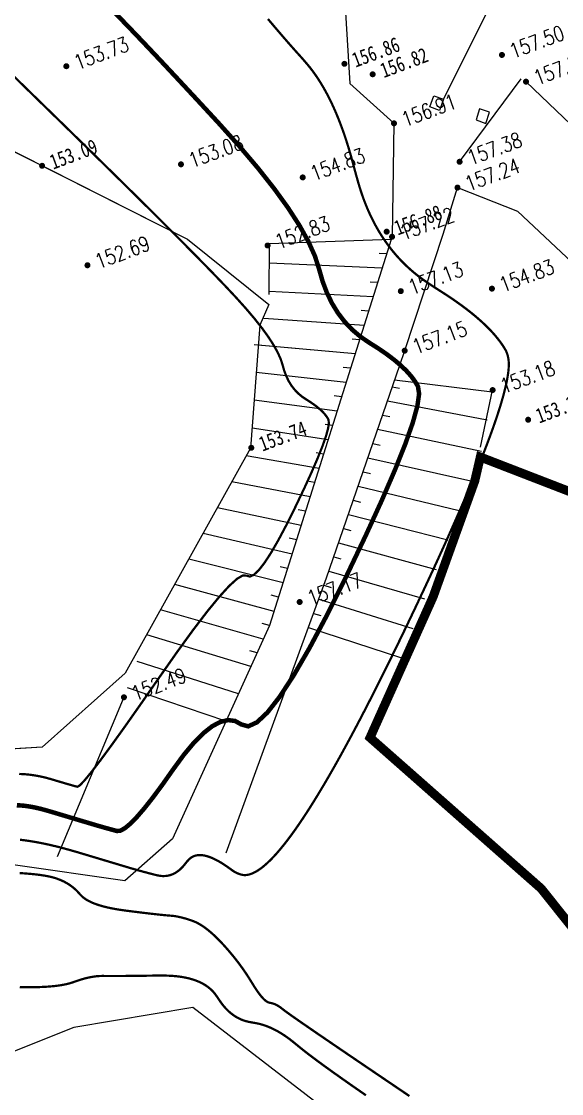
# Model space of a CAD drawing. Header units: millimetres. Extents: x -1471591 to 944464, y -468930 to 547002.
# Drawn here: x 516342 to 552364, y -203625 to -132109 of the extents above; entities that cross this region are included whole.
import ezdxf
from ezdxf.enums import TextEntityAlignment as Align

# ---------------------------------------------------------------- set-up
doc = ezdxf.new("R2010")
doc.units = ezdxf.units.MM
doc.header["$LTSCALE"] = 10
for name, color, linetype in [('00-wcf水库清淤线', 5, 'Continuous'), ('DGX', 252, 'Continuous'), ('DMTZ', 252, 'Continuous'), ('GCD', 252, 'Continuous'), ('JMD', 252, 'Continuous'), ('SXSS', 8, 'Continuous')]:
    doc.layers.add(name, color=color, linetype=linetype)
doc.styles.get("Standard").update_dxf_attribs({"font": 'simplex.shx', "width": 0.8, "bigfont": 'hztxt.shx'})
doc.styles.add('宋体', font='', dxfattribs={"height": 1.25, "bigfont": 'hztxt.shx'})
doc.styles.get('宋体').set_extended_font_data('SimSun')
doc.linetypes.add('1161', pattern='A,0,[149,AAA.SHX,S=0.15,R=0,X=0,Y=0],-1.6', length=1.6)
doc.linetypes.add('X34', pattern='A,2,[150,symbolx.shx,S=1,R=0,X=0,Y=0],1e-11', length=2)

# ---------------------------------------------------------------- blocks, each defined once
blk = doc.blocks.new('GC200')
at = {"layer": 'GCD', "const_width": 0.2, "flags": 128}
blk.add_lwpolyline([(-0.1, 0, 1), (0.1, 0, 1)], format="xyb", close=True, dxfattribs=at)
blk = doc.blocks.new('地形')
at = {"color": 0}
for p, q in [((0.189, -178.385, 152.25), (19.989, -199.882, 152.25)), ((19.989, -199.882, 152.25), (23.564, -205.859, 152.25)), ((23.564, -205.859, 152.25), (22.496, -206.944, 152.25)), ((22.496, -206.944, 152.25), (19.06, -214.404, 152.25)), ((19.06, -214.404, 152.25), (5.968, -225.539, 152.25)), ((-0.951, -228.22, 152.25), (-17.027, -223.309, 152.25)), ((5.968, -225.539, 152.25), (-0.951, -228.22, 152.25))]:
    blk.add_line(p, q, dxfattribs=at)
at = {"color": 0, "linetype": 'Continuous', "elevation": 304.72, "flags": 128}
blk.add_lwpolyline([(-36.083, -73.12), (-26.883, -76.328), (-18.439, -79.183), (-4.331, -83.317), (4.494, -86.109), (14.572, -92.424), (19.54, -101.335), (14.17, -110.926), (6.597, -119.654), (4.518, -131.736), (0.919, -143.381), (0.558, -149.323), (0.189, -178.385), (19.989, -199.882), (23.564, -205.859), (23.564, -205.859)], dxfattribs=at)
at = {"color": 0, "linetype": 'Continuous'}
for points, const_width in [([(-4.499, -233.485), (-4.437, -233.517), (-4.374, -233.549), (-4.311, -233.582), (-4.248, -233.615), (-4.185, -233.649), (-4.121, -233.683), (-4.057, -233.718), (-3.992, -233.754), (-3.927, -233.79), (-3.862, -233.826), (-3.797, -233.863), (-3.732, -233.901), (-3.666, -233.939), (-3.6, -233.978), (-3.533, -234.018), (-3.466, -234.058), (-3.399, -234.098), (-3.332, -234.139), (-3.264, -234.181), (-3.196, -234.223), (-3.128, -234.266), (-3.06, -234.309), (-2.991, -234.353), (-2.922, -234.397), (-2.853, -234.442), (-2.783, -234.487), (-2.713, -234.533), (-2.643, -234.58), (-2.572, -234.627), (-2.501, -234.675), (-2.43, -234.723), (-2.359, -234.772), (-2.287, -234.821), (-2.215, -234.871), (-2.143, -234.921), (-2.07, -234.972), (-1.998, -235.024), (-1.924, -235.076), (-1.851, -235.129), (-1.777, -235.182), (-1.703, -235.236), (-1.629, -235.29), (-1.554, -235.345), (-1.479, -235.4), (-1.405, -235.456), (-1.33, -235.511), (-1.256, -235.567), (-1.182, -235.622), (-1.108, -235.678), (-1.035, -235.733), (-0.962, -235.788), (-0.89, -235.843), (-0.818, -235.898), (-0.747, -235.951), (-0.677, -236.005), (-0.608, -236.057), (-0.54, -236.109), (-0.473, -236.16), (-0.407, -236.21), (-0.342, -236.259), (-0.278, -236.308), (-0.215, -236.356), (-0.152, -236.403), (-0.091, -236.45), (-0.031, -236.496), (0.029, -236.541), (0.087, -236.585), (0.145, -236.629), (0.201, -236.672), (0.257, -236.714), (0.311, -236.756), (0.365, -236.796), (0.417, -236.836), (0.469, -236.876), (0.52, -236.914), (0.569, -236.952), (0.618, -236.989), (0.666, -237.025), (0.713, -237.061), (0.759, -237.096), (0.804, -237.13), (0.848, -237.163), (0.891, -237.196), (0.933, -237.228), (0.974, -237.259), (1.014, -237.29), (1.053, -237.319), (1.091, -237.348), (1.129, -237.377), (1.165, -237.404), (1.2, -237.431), (1.235, -237.457), (1.268, -237.482), (1.301, -237.507), (1.332, -237.531), (1.363, -237.554), (1.392, -237.577), (1.421, -237.598), (1.448, -237.619), (1.475, -237.64), (1.501, -237.659), (1.526, -237.678), (1.549, -237.696), (1.572, -237.713), (1.594, -237.73), (1.615, -237.746), (1.635, -237.761), (1.654, -237.775), (1.672, -237.789), (1.69, -237.803), (1.708, -237.816), (1.725, -237.829), (1.742, -237.842), (1.759, -237.854), (1.775, -237.867), (1.791, -237.879), (1.807, -237.89), (1.823, -237.902), (1.839, -237.915), (1.856, -237.927), (1.872, -237.94), (1.89, -237.952), (1.907, -237.965), (1.925, -237.978), (1.942, -237.992), (1.961, -238.005), (1.979, -238.018), (1.998, -238.032), (2.017, -238.046), (2.036, -238.06), (2.055, -238.074), (2.075, -238.089), (2.095, -238.103), (2.115, -238.118), (2.136, -238.133), (2.157, -238.148), (2.178, -238.164), (2.199, -238.179), (2.221, -238.195), (2.242, -238.21), (2.264, -238.226), (2.287, -238.242), (2.309, -238.259), (2.332, -238.275), (2.355, -238.292), (2.379, -238.309), (2.402, -238.326), (2.426, -238.343), (2.45, -238.36), (2.475, -238.378), (2.499, -238.395), (2.524, -238.413), (2.549, -238.431), (2.575, -238.449), (2.601, -238.468), (2.627, -238.486), (2.653, -238.505), (2.679, -238.524), (2.706, -238.543), (2.733, -238.562), (2.76, -238.581), (2.788, -238.601), (2.816, -238.62), (2.844, -238.64), (2.872, -238.66), (2.901, -238.68), (2.929, -238.701), (2.959, -238.721), (2.988, -238.742), (3.017, -238.763), (3.047, -238.784), (3.077, -238.805), (3.108, -238.826), (3.138, -238.847), (3.169, -238.868), (3.2, -238.888), (3.231, -238.908), (3.262, -238.928), (3.294, -238.947), (3.325, -238.966), (3.357, -238.985), (3.389, -239.003), (3.421, -239.02), (3.453, -239.036), (3.485, -239.052), (3.517, -239.067), (3.549, -239.081), (3.582, -239.094), (3.614, -239.107), (3.647, -239.118), (3.68, -239.129), (3.713, -239.14), (3.745, -239.149), (3.778, -239.158), (3.812, -239.166), (3.845, -239.174), (3.878, -239.18), (3.911, -239.186), (3.945, -239.191), (3.979, -239.195), (4.012, -239.199), (4.046, -239.202), (4.08, -239.204), (4.114, -239.205), (4.148, -239.206), (4.182, -239.205), (4.216, -239.204), (4.251, -239.203), (4.285, -239.2), (4.32, -239.197), (4.354, -239.193), (4.389, -239.188), (4.424, -239.183), (4.459, -239.177), (4.494, -239.17), (4.529, -239.162), (4.565, -239.154), (4.6, -239.144), (4.635, -239.134), (4.671, -239.124), (4.707, -239.112), (4.742, -239.1), (4.778, -239.087), (4.814, -239.073), (4.85, -239.059), (4.886, -239.043), (4.922, -239.027), (4.959, -239.011), (4.995, -238.993), (5.032, -238.975), (5.068, -238.956), (5.105, -238.936), (5.142, -238.916), (5.179, -238.894), (5.216, -238.872), (5.253, -238.85), (5.29, -238.827), (5.328, -238.804), (5.365, -238.782), (5.403, -238.761), (5.441, -238.74), (5.479, -238.72), (5.517, -238.7), (5.555, -238.68), (5.593, -238.662), (5.632, -238.645), (5.671, -238.63), (5.71, -238.617), (5.749, -238.606), (5.789, -238.596), (5.828, -238.588), (5.868, -238.582), (5.908, -238.577), (5.948, -238.574), (5.989, -238.573), (6.029, -238.574), (6.07, -238.576), (6.111, -238.58), (6.152, -238.586), (6.194, -238.594), (6.235, -238.603), (6.277, -238.614), (6.319, -238.627), (6.361, -238.641), (6.404, -238.657), (6.446, -238.675), (6.489, -238.695), (6.532, -238.716), (6.576, -238.739), (6.619, -238.764), (6.663, -238.791), (6.706, -238.819), (6.75, -238.849), (6.795, -238.881), (6.839, -238.914), (6.884, -238.95), (6.928, -238.987), (6.973, -239.025), (7.019, -239.066), (7.064, -239.108), (7.11, -239.152), (7.155, -239.197), (7.201, -239.245), (7.248, -239.294), (7.294, -239.344), (7.34, -239.397), (7.387, -239.451), (7.434, -239.507), (7.481, -239.565), (7.529, -239.624), (7.576, -239.685), (7.624, -239.748), (7.672, -239.813), (7.72, -239.879), (7.769, -239.947), (7.817, -240.017), (7.866, -240.088), (7.915, -240.162), (7.964, -240.236), (8.014, -240.313), (8.065, -240.389), (8.119, -240.462), (8.176, -240.532), (8.236, -240.599), (8.3, -240.663), (8.366, -240.724), (8.436, -240.782), (8.508, -240.837), (8.586, -240.886), (8.669, -240.928), (8.758, -240.962), (8.853, -240.988), (8.954, -241.006), (9.062, -241.016), (9.175, -241.019), (9.294, -241.014), (9.419, -241.001), (9.55, -240.98), (9.687, -240.952), (9.83, -240.916), (9.98, -240.872), (10.135, -240.82), (10.296, -240.76), (10.463, -240.693), (10.636, -240.618), (10.815, -240.535), (11, -240.444), (11.191, -240.346), (11.388, -240.239), (11.591, -240.125), (11.8, -240.003), (12.015, -239.874), (12.236, -239.736), (12.463, -239.591), (12.696, -239.438), (12.935, -239.277), (13.18, -239.108), (13.431, -238.932), (13.688, -238.748), (13.951, -238.556), (14.22, -238.356), (14.495, -238.148), (14.776, -237.933), (15.063, -237.71), (15.356, -237.479), (15.655, -237.24), (15.96, -236.994), (16.271, -236.74), (16.587, -236.477), (16.91, -236.208), (17.239, -235.93), (17.574, -235.645), (17.915, -235.351), (18.262, -235.05), (18.614, -234.742), (18.973, -234.425), (19.338, -234.101), (19.709, -233.768), (20.086, -233.428), (20.468, -233.081), (20.857, -232.725), (21.252, -232.362), (21.653, -231.991), (22.06, -231.612), (22.469, -231.229), (22.878, -230.844), (23.287, -230.458), (23.695, -230.071), (24.103, -229.683), (24.51, -229.293), (24.917, -228.902), (25.323, -228.51), (25.726, -228.121), (26.121, -227.736), (26.51, -227.357), (26.892, -226.983), (27.267, -226.614), (27.635, -226.251), (27.997, -225.893), (28.351, -225.54), (28.698, -225.193), (29.039, -224.851), (29.372, -224.514), (29.699, -224.183), (30.019, -223.857), (30.332, -223.536), (30.638, -223.221), (30.937, -222.911), (31.229, -222.606), (31.515, -222.307), (31.793, -222.013), (32.065, -221.724), (32.329, -221.44), (32.587, -221.162), (32.838, -220.89), (33.082, -220.622), (33.319, -220.36), (33.549, -220.103), (33.772, -219.852), (33.988, -219.606), (34.198, -219.365), (34.4, -219.13), (34.596, -218.9), (34.785, -218.675), (34.966, -218.455), (35.141, -218.241), (35.309, -218.032), (35.47, -217.829), (35.625, -217.631), (35.772, -217.438), (35.912, -217.25), (36.046, -217.068), (36.172, -216.891), (36.292, -216.72), (36.405, -216.554), (36.511, -216.393), (36.61, -216.237), (36.702, -216.087), (36.787, -215.942), (36.865, -215.803), (36.937, -215.669), (37.001, -215.54), (37.059, -215.416), (37.11, -215.298), (37.153, -215.185), (37.19, -215.077), (37.22, -214.975), (37.243, -214.878), (37.261, -214.785), (37.274, -214.694), (37.284, -214.606), (37.289, -214.52), (37.29, -214.436), (37.288, -214.355), (37.281, -214.276), (37.27, -214.2), (37.256, -214.124), (37.241, -214.048), (37.225, -213.971), (37.208, -213.893), (37.189, -213.815), (37.169, -213.736), (37.148, -213.657), (37.125, -213.577), (37.102, -213.496), (37.077, -213.415), (37.051, -213.333), (37.023, -213.251), (36.995, -213.167), (36.965, -213.084), (36.933, -213), (36.901, -212.915), (36.867, -212.829), (36.832, -212.743), (36.796, -212.656), (36.758, -212.569), (36.72, -212.481), (36.68, -212.392), (36.638, -212.303), (36.596, -212.213), (36.552, -212.123), (36.507, -212.032), (36.461, -211.94), (36.413, -211.848), (36.364, -211.755), (36.314, -211.662), (36.263, -211.567), (36.211, -211.473), (36.157, -211.377), (36.102, -211.281), (36.045, -211.185), (35.988, -211.088), (35.929, -210.99), (35.869, -210.891), (35.807, -210.792), (35.745, -210.693), (35.681, -210.593), (35.616, -210.492), (35.549, -210.39), (35.482, -210.288), (35.413, -210.186), (35.343, -210.082), (35.271, -209.978), (35.199, -209.874), (35.125, -209.769), (35.05, -209.663), (34.973, -209.557), (34.895, -209.45), (34.816, -209.342), (34.736, -209.234), (34.655, -209.125), (34.572, -209.015), (34.489, -208.905), (34.406, -208.795), (34.323, -208.683), (34.241, -208.571), (34.158, -208.458), (34.076, -208.344), (33.994, -208.23), (33.912, -208.114), (33.832, -207.999), (33.753, -207.882), (33.675, -207.764), (33.599, -207.646), (33.525, -207.527), (33.453, -207.406), (33.382, -207.286), (33.313, -207.164), (33.246, -207.041), (33.181, -206.918), (33.117, -206.794), (33.055, -206.669), (32.994, -206.543), (32.935, -206.416), (32.878, -206.288), (32.823, -206.16), (32.769, -206.031), (32.717, -205.901), (32.666, -205.77), (32.618, -205.638), (32.571, -205.506), (32.525, -205.372), (32.482, -205.238), (32.44, -205.103), (32.4, -204.967), (32.361, -204.831), (32.324, -204.693), (32.289, -204.555), (32.256, -204.416), (32.224, -204.276), (32.194, -204.135), (32.165, -203.993), (32.138, -203.851), (32.113, -203.708), (32.09, -203.564), (32.068, -203.419), (32.048, -203.273), (32.03, -203.126), (32.013, -202.979), (31.999, -202.831), (31.985, -202.681), (31.974, -202.532), (31.964, -202.381), (31.956, -202.229), (31.949, -202.077), (31.944, -201.923), (31.941, -201.769), (31.94, -201.615), (31.94, -201.459), (31.942, -201.302), (31.946, -201.145), (31.951, -200.987), (31.958, -200.828), (31.967, -200.668), (31.977, -200.507), (31.989, -200.345), (32.002, -200.184), (32.016, -200.022), (32.03, -199.86), (32.044, -199.699), (32.059, -199.537), (32.074, -199.376), (32.089, -199.215), (32.105, -199.054), (32.121, -198.894), (32.136, -198.735), (32.149, -198.577), (32.162, -198.42), (32.174, -198.264), (32.185, -198.11), (32.196, -197.956), (32.205, -197.804), (32.213, -197.653), (32.221, -197.502), (32.227, -197.353), (32.233, -197.205), (32.238, -197.058), (32.242, -196.913), (32.245, -196.768), (32.247, -196.625), (32.248, -196.482), (32.248, -196.341), (32.248, -196.201), (32.246, -196.062), (32.244, -195.924), (32.24, -195.787), (32.236, -195.652), (32.231, -195.517), (32.225, -195.384), (32.218, -195.251), (32.21, -195.12), (32.201, -194.99), (32.192, -194.861), (32.181, -194.733), (32.17, -194.607), (32.157, -194.481), (32.144, -194.357), (32.13, -194.233), (32.115, -194.111), (32.099, -193.99), (32.082, -193.87), (32.064, -193.751), (32.045, -193.633), (32.026, -193.517), (32.005, -193.401), (31.984, -193.287), (31.962, -193.173), (31.938, -193.061), (31.914, -192.95), (31.889, -192.84), (31.863, -192.731), (31.837, -192.624), (31.809, -192.517), (31.78, -192.412), (31.751, -192.307), (31.72, -192.204), (31.689, -192.102), (31.657, -192.001), (31.624, -191.901), (31.59, -191.802), (31.555, -191.704), (31.519, -191.606), (31.483, -191.507), (31.447, -191.409), (31.41, -191.31), (31.372, -191.212), (31.334, -191.113), (31.295, -191.014), (31.255, -190.914), (31.215, -190.813), (31.175, -190.711), (31.135, -190.608), (31.095, -190.503), (31.054, -190.397), (31.012, -190.29), (30.971, -190.181), (30.929, -190.071), (30.887, -189.96), (30.845, -189.847), (30.802, -189.733), (30.759, -189.618), (30.716, -189.502), (30.672, -189.384), (30.628, -189.265), (30.584, -189.144), (30.54, -189.023), (30.495, -188.9), (30.45, -188.775), (30.405, -188.65), (30.359, -188.523), (30.313, -188.395), (30.267, -188.265), (30.22, -188.135), (30.174, -188.003)], 0.15), ([(-3.892, -231.257), (-3.681, -231.346), (-3.46, -231.451), (-3.232, -231.572), (-2.995, -231.709), (-2.75, -231.862), (-2.496, -232.031), (-2.234, -232.216), (-1.963, -232.417), (-1.691, -232.624), (-1.421, -232.828), (-1.156, -233.03), (-0.893, -233.229), (-0.635, -233.425), (-0.38, -233.619), (-0.128, -233.81), (0.12, -233.997), (0.361, -234.18), (0.591, -234.353), (0.811, -234.517), (1.021, -234.672), (1.221, -234.818), (1.41, -234.955), (1.589, -235.084), (1.758, -235.203), (1.978, -235.264), (2.312, -235.217), (2.758, -235.063), (3.319, -234.802), (3.992, -234.433), (4.78, -233.956), (5.68, -233.372), (6.694, -232.68), (7.714, -232.009), (8.633, -231.485), (9.451, -231.11), (10.167, -230.883), (10.783, -230.804), (11.297, -230.873), (11.71, -231.09), (12.022, -231.456), (12.408, -231.733), (13.044, -231.686), (13.929, -231.316), (15.063, -230.621), (16.447, -229.602), (18.08, -228.258), (19.962, -226.591), (22.094, -224.6), (24.207, -222.557), (26.033, -220.736), (27.571, -219.137), (28.822, -217.759), (29.786, -216.604), (30.463, -215.67), (30.852, -214.958), (30.954, -214.467), (30.886, -214.075), (30.767, -213.657), (30.594, -213.214), (30.37, -212.745), (30.093, -212.251), (29.764, -211.731), (29.383, -211.185), (28.949, -210.614), (28.525, -210.013), (28.17, -209.378), (27.886, -208.708), (27.672, -208.003), (27.529, -207.264), (27.456, -206.49), (27.453, -205.682), (27.52, -204.84), (27.565, -203.908), (27.495, -202.832), (27.309, -201.612), (27.009, -200.248), (26.594, -198.74), (26.064, -197.088), (25.419, -195.293), (24.659, -193.353), (23.868, -191.416), (23.132, -189.629), (22.451, -187.993), (21.824, -186.506), (21.252, -185.17), (20.734, -183.984)], 0.3), ([(-3.014, -229.353), (-2.69, -229.493), (-2.372, -229.648), (-2.059, -229.818), (-1.753, -230.002), (-1.452, -230.201), (-1.157, -230.415), (-0.878, -230.626), (-0.627, -230.816), (-0.402, -230.985), (-0.204, -231.133), (-0.034, -231.26), (0.11, -231.366), (0.227, -231.451), (0.317, -231.515), (0.504, -231.486), (0.911, -231.289), (1.539, -230.925), (2.388, -230.395), (3.456, -229.697), (4.746, -228.833), (6.256, -227.801), (7.986, -226.603), (9.72, -225.414), (11.238, -224.41), (12.541, -223.593), (13.63, -222.961), (14.503, -222.514), (15.161, -222.253), (15.605, -222.178), (15.833, -222.288), (16.012, -222.417), (16.306, -222.395), (16.715, -222.223), (17.239, -221.902), (17.879, -221.431), (18.634, -220.81), (19.504, -220.039), (20.49, -219.118), (21.467, -218.174), (22.311, -217.332), (23.022, -216.592), (23.601, -215.956), (24.047, -215.421), (24.359, -214.989), (24.539, -214.66), (24.587, -214.433), (24.555, -214.252), (24.5, -214.059), (24.42, -213.854), (24.316, -213.637), (24.188, -213.408), (24.036, -213.168), (23.86, -212.916), (23.66, -212.652), (23.463, -212.374), (23.299, -212.08), (23.168, -211.77), (23.069, -211.445), (23.003, -211.103), (22.969, -210.745), (22.968, -210.372), (22.999, -209.982), (23.019, -209.551), (22.987, -209.054), (22.901, -208.49), (22.763, -207.859), (22.571, -207.162), (22.326, -206.398), (22.027, -205.568), (21.676, -204.671), (21.239, -203.624), (20.686, -202.345), (20.015, -200.833), (19.228, -199.088), (18.324, -197.11), (17.302, -194.9), (16.164, -192.457), (14.909, -189.781), (13.663, -187.135), (12.553, -184.778)], 0.15)]:
    blk.add_lwpolyline(points, dxfattribs=dict(at, const_width=const_width))
at = {"layer": '00-wcf水库清淤线', "color": 5, "const_width": 0.6, "elevation": 152.25, "flags": 128}
blk.add_lwpolyline([(29.176, -255.664), (26.913, -248.715), (19.75, -235.286), (19.75, -235.286), (26.983, -227.961), (32.3, -221.688), (33.198, -220.333), (33.198, -220.333), (48.703, -234.125), (55.54, -248.888), (57.107, -261.582), (59.26, -268.101), (60.466, -271.776), (60.268, -277.251), (59.28, -280.682), (56.78, -288.325), (51.612, -296.348), (49.338, -303.504), (49.987, -308.479), (61.19, -333.3), (62.029, -343.347)], dxfattribs=at)
at = {"layer": 'DGX', "color": 252, "linetype": 'Continuous', "const_width": 0.15}
for points in [[(-5.302, -235.558), (-5.234, -235.588), (-5.167, -235.618), (-5.101, -235.648), (-5.036, -235.678), (-4.972, -235.707), (-4.909, -235.737), (-4.847, -235.766), (-4.786, -235.794), (-4.725, -235.823), (-4.666, -235.851), (-4.607, -235.88), (-4.55, -235.908), (-4.493, -235.935), (-4.438, -235.963), (-4.383, -235.99), (-4.329, -236.018), (-4.277, -236.045), (-4.225, -236.071), (-4.174, -236.098), (-4.124, -236.124), (-4.075, -236.15), (-4.027, -236.176), (-3.98, -236.202), (-3.934, -236.228), (-3.889, -236.253), (-3.845, -236.278), (-3.801, -236.303), (-3.759, -236.328), (-3.718, -236.352), (-3.677, -236.376), (-3.638, -236.4), (-3.599, -236.424), (-3.562, -236.448), (-3.525, -236.471), (-3.489, -236.495), (-3.455, -236.518), (-3.421, -236.541), (-3.388, -236.563), (-3.356, -236.586), (-3.325, -236.608), (-3.294, -236.631), (-3.264, -236.653), (-3.234, -236.675), (-3.205, -236.698), (-3.177, -236.72), (-3.149, -236.742), (-3.122, -236.765), (-3.095, -236.787), (-3.068, -236.809), (-3.042, -236.832), (-3.016, -236.855), (-2.99, -236.878), (-2.964, -236.901), (-2.939, -236.924), (-2.914, -236.947), (-2.89, -236.971), (-2.865, -236.994), (-2.841, -237.018), (-2.817, -237.041), (-2.794, -237.065), (-2.771, -237.089), (-2.748, -237.114), (-2.725, -237.138), (-2.703, -237.162), (-2.681, -237.187), (-2.659, -237.211), (-2.638, -237.236), (-2.617, -237.261), (-2.596, -237.286), (-2.576, -237.311), (-2.555, -237.336), (-2.535, -237.362), (-2.516, -237.387), (-2.496, -237.413), (-2.477, -237.439), (-2.459, -237.465), (-2.44, -237.491), (-2.422, -237.517), (-2.404, -237.543), (-2.387, -237.569), (-2.369, -237.596), (-2.352, -237.622), (-2.336, -237.649), (-2.319, -237.676), (-2.303, -237.703), (-2.287, -237.73), (-2.272, -237.757), (-2.256, -237.785), (-2.241, -237.812), (-2.227, -237.84), (-2.212, -237.868), (-2.198, -237.896), (-2.184, -237.923), (-2.171, -237.952), (-2.158, -237.98), (-2.145, -238.008), (-2.132, -238.037), (-2.12, -238.065), (-2.108, -238.094), (-2.096, -238.123), (-2.085, -238.152), (-2.074, -238.181), (-2.062, -238.21), (-2.051, -238.24), (-2.039, -238.269), (-2.027, -238.299), (-2.015, -238.328), (-2.002, -238.358), (-1.989, -238.388), (-1.976, -238.418), (-1.962, -238.448), (-1.947, -238.478), (-1.931, -238.508), (-1.915, -238.539), (-1.897, -238.569), (-1.879, -238.6), (-1.86, -238.63), (-1.839, -238.661), (-1.818, -238.692), (-1.796, -238.723), (-1.774, -238.754), (-1.75, -238.785), (-1.725, -238.816), (-1.699, -238.847), (-1.673, -238.878), (-1.646, -238.91), (-1.617, -238.941), (-1.588, -238.973), (-1.558, -239.005), (-1.527, -239.036), (-1.495, -239.068), (-1.462, -239.1), (-1.429, -239.132), (-1.394, -239.165), (-1.359, -239.197), (-1.322, -239.229), (-1.285, -239.262), (-1.247, -239.294), (-1.208, -239.327), (-1.168, -239.359), (-1.127, -239.392), (-1.085, -239.425), (-1.042, -239.458), (-0.999, -239.491), (-0.954, -239.524), (-0.909, -239.557), (-0.863, -239.591), (-0.815, -239.624), (-0.767, -239.658), (-0.718, -239.691), (-0.668, -239.725), (-0.618, -239.759), (-0.566, -239.792), (-0.513, -239.826), (-0.46, -239.86), (-0.406, -239.895), (-0.35, -239.929), (-0.294, -239.963), (-0.237, -239.997), (-0.179, -240.032), (-0.12, -240.066), (-0.06, -240.101), (0, -240.136), (0.062, -240.171), (0.124, -240.206), (0.188, -240.241), (0.252, -240.276), (0.316, -240.31), (0.38, -240.345), (0.444, -240.38), (0.508, -240.414), (0.572, -240.448), (0.636, -240.482), (0.7, -240.516), (0.764, -240.549), (0.827, -240.582), (0.889, -240.615), (0.951, -240.647), (1.011, -240.678), (1.071, -240.71), (1.13, -240.74), (1.188, -240.771), (1.246, -240.801), (1.302, -240.83), (1.358, -240.859), (1.413, -240.888), (1.467, -240.916), (1.521, -240.943), (1.574, -240.971), (1.625, -240.997), (1.676, -241.024), (1.727, -241.05), (1.776, -241.075), (1.825, -241.1), (1.872, -241.125), (1.919, -241.149), (1.966, -241.172), (2.011, -241.196), (2.056, -241.219), (2.1, -241.241), (2.143, -241.263), (2.185, -241.284), (2.226, -241.305), (2.267, -241.326), (2.307, -241.346), (2.346, -241.366), (2.384, -241.385), (2.421, -241.404), (2.458, -241.422), (2.494, -241.44), (2.529, -241.457), (2.563, -241.475), (2.596, -241.491), (2.629, -241.507), (2.661, -241.523), (2.692, -241.538), (2.722, -241.553), (2.751, -241.567), (2.78, -241.581), (2.808, -241.595), (2.835, -241.608), (2.861, -241.62), (2.886, -241.633), (2.911, -241.644), (2.935, -241.656), (2.958, -241.666), (2.98, -241.677), (3.001, -241.687), (3.022, -241.696), (3.042, -241.705), (3.061, -241.714), (3.08, -241.723), (3.098, -241.731), (3.117, -241.74), (3.134, -241.748), (3.152, -241.756), (3.169, -241.764), (3.186, -241.772), (3.202, -241.78), (3.219, -241.788), (3.236, -241.796), (3.253, -241.804), (3.27, -241.813), (3.287, -241.822), (3.305, -241.831), (3.322, -241.84), (3.339, -241.849), (3.357, -241.859), (3.375, -241.869), (3.392, -241.879), (3.41, -241.889), (3.428, -241.899), (3.446, -241.909), (3.465, -241.92), (3.483, -241.931), (3.501, -241.942), (3.52, -241.953), (3.538, -241.964), (3.557, -241.976), (3.576, -241.988), (3.595, -242), (3.614, -242.012), (3.633, -242.024), (3.652, -242.036), (3.671, -242.049), (3.691, -242.062), (3.71, -242.075), (3.73, -242.088), (3.75, -242.102), (3.77, -242.115), (3.79, -242.129), (3.81, -242.143), (3.83, -242.157), (3.85, -242.171), (3.87, -242.186), (3.891, -242.2), (3.911, -242.215), (3.932, -242.23), (3.953, -242.245), (3.974, -242.261), (3.995, -242.276), (4.016, -242.292), (4.037, -242.308), (4.058, -242.324), (4.079, -242.341), (4.101, -242.357), (4.122, -242.374), (4.144, -242.391), (4.166, -242.408), (4.188, -242.425), (4.21, -242.442), (4.232, -242.46), (4.254, -242.478), (4.276, -242.496), (4.299, -242.514), (4.321, -242.533), (4.343, -242.552), (4.366, -242.571), (4.388, -242.59), (4.411, -242.61), (4.433, -242.63), (4.456, -242.651), (4.478, -242.672), (4.501, -242.693), (4.523, -242.715), (4.546, -242.738), (4.568, -242.76), (4.591, -242.784), (4.613, -242.808), (4.635, -242.832), (4.657, -242.857), (4.679, -242.882), (4.701, -242.908), (4.724, -242.934), (4.746, -242.96), (4.767, -242.988), (4.789, -243.015), (4.811, -243.043), (4.833, -243.072), (4.855, -243.101), (4.877, -243.131), (4.898, -243.161), (4.92, -243.191), (4.942, -243.222), (4.963, -243.253), (4.985, -243.285), (5.006, -243.318), (5.028, -243.351), (5.049, -243.384), (5.07, -243.418), (5.092, -243.452), (5.113, -243.487), (5.134, -243.522), (5.155, -243.558), (5.176, -243.594), (5.197, -243.631), (5.218, -243.668), (5.239, -243.705), (5.26, -243.744), (5.281, -243.782), (5.302, -243.821), (5.323, -243.861), (5.344, -243.901), (5.364, -243.941), (5.385, -243.982), (5.406, -244.024), (5.426, -244.066), (5.447, -244.108), (5.467, -244.151), (5.488, -244.194), (5.508, -244.238), (5.529, -244.282), (5.549, -244.327), (5.569, -244.372), (5.589, -244.418), (5.61, -244.464), (5.63, -244.511), (5.65, -244.558), (5.67, -244.606), (5.69, -244.653), (5.709, -244.701), (5.729, -244.75), (5.749, -244.798), (5.768, -244.847), (5.788, -244.895), (5.807, -244.944), (5.826, -244.994), (5.845, -245.043), (5.864, -245.092), (5.882, -245.141), (5.9, -245.19), (5.919, -245.239), (5.937, -245.287), (5.955, -245.336), (5.972, -245.385), (5.99, -245.434), (6.007, -245.483), (6.024, -245.531), (6.041, -245.58), (6.058, -245.629), (6.074, -245.677), (6.091, -245.726), (6.107, -245.774), (6.123, -245.822), (6.139, -245.871), (6.155, -245.919), (6.17, -245.968), (6.186, -246.016), (6.201, -246.064), (6.216, -246.112), (6.231, -246.16), (6.245, -246.208), (6.26, -246.256), (6.274, -246.304), (6.288, -246.352), (6.302, -246.4), (6.316, -246.448), (6.33, -246.496), (6.343, -246.544), (6.356, -246.592), (6.369, -246.639), (6.382, -246.687), (6.395, -246.735), (6.407, -246.782), (6.42, -246.83), (6.432, -246.877), (6.444, -246.925), (6.456, -246.972), (6.467, -247.02), (6.479, -247.067), (6.49, -247.114), (6.501, -247.162), (6.512, -247.209), (6.523, -247.256), (6.533, -247.303), (6.544, -247.35), (6.554, -247.398), (6.564, -247.445), (6.574, -247.492), (6.583, -247.538), (6.593, -247.585), (6.602, -247.632), (6.611, -247.679), (6.621, -247.725), (6.63, -247.771), (6.639, -247.817), (6.648, -247.862), (6.657, -247.907), (6.665, -247.952), (6.674, -247.996), (6.683, -248.04), (6.692, -248.083), (6.701, -248.126), (6.709, -248.168), (6.718, -248.209), (6.727, -248.25), (6.736, -248.29), (6.746, -248.329), (6.755, -248.368), (6.764, -248.406), (6.773, -248.443), (6.783, -248.48), (6.792, -248.517), (6.801, -248.552), (6.811, -248.587), (6.82, -248.621), (6.83, -248.655), (6.839, -248.688), (6.849, -248.721), (6.859, -248.752), (6.869, -248.783), (6.878, -248.814), (6.888, -248.844), (6.898, -248.873), (6.908, -248.902), (6.918, -248.93), (6.928, -248.957), (6.939, -248.984), (6.949, -249.01), (6.959, -249.035), (6.969, -249.06), (6.98, -249.084), (6.99, -249.108), (7, -249.131), (7.011, -249.153), (7.021, -249.175), (7.032, -249.196), (7.043, -249.216), (7.053, -249.236), (7.064, -249.255), (7.075, -249.274), (7.086, -249.291), (7.097, -249.309), (7.108, -249.325), (7.119, -249.341), (7.13, -249.356), (7.141, -249.371), (7.152, -249.385), (7.163, -249.399), (7.175, -249.411), (7.186, -249.423), (7.197, -249.435), (7.209, -249.446), (7.22, -249.456), (7.232, -249.466), (7.243, -249.475), (7.255, -249.483), (7.266, -249.492), (7.278, -249.5), (7.29, -249.507), (7.301, -249.515), (7.313, -249.522), (7.324, -249.529), (7.336, -249.536), (7.348, -249.543), (7.359, -249.55), (7.371, -249.557), (7.382, -249.565), (7.394, -249.572), (7.405, -249.58), (7.416, -249.587), (7.428, -249.595), (7.439, -249.603), (7.45, -249.612), (7.461, -249.62), (7.472, -249.629), (7.483, -249.637), (7.494, -249.646), (7.505, -249.655), (7.516, -249.664), (7.527, -249.674), (7.538, -249.683), (7.549, -249.693), (7.559, -249.702), (7.57, -249.712), (7.581, -249.723), (7.591, -249.733), (7.602, -249.743), (7.612, -249.754), (7.623, -249.764), (7.633, -249.775), (7.644, -249.786), (7.654, -249.798), (7.664, -249.809), (7.675, -249.82), (7.685, -249.832), (7.695, -249.844), (7.705, -249.856), (7.715, -249.868), (7.725, -249.88), (7.735, -249.893), (7.745, -249.905), (7.755, -249.918), (7.765, -249.931), (7.775, -249.944), (7.784, -249.957), (7.794, -249.971), (7.804, -249.984), (7.813, -249.998), (7.823, -250.012), (7.832, -250.026), (7.842, -250.04), (7.851, -250.054), (7.861, -250.068), (7.87, -250.083), (7.879, -250.098), (7.888, -250.113), (7.898, -250.128), (7.907, -250.143), (7.916, -250.158), (7.926, -250.175), (7.937, -250.193), (7.949, -250.214), (7.963, -250.237), (7.979, -250.262), (7.996, -250.288), (8.014, -250.317), (8.034, -250.348), (8.055, -250.382), (8.08, -250.42), (8.107, -250.462), (8.138, -250.507), (8.171, -250.557), (8.207, -250.611), (8.246, -250.669), (8.288, -250.73), (8.332, -250.796), (8.38, -250.865), (8.43, -250.939), (8.483, -251.016), (8.539, -251.098), (8.598, -251.183), (8.66, -251.272), (8.725, -251.366), (8.792, -251.463), (8.863, -251.564), (8.936, -251.669), (9.012, -251.779), (9.091, -251.892), (9.173, -252.009), (9.257, -252.13), (9.345, -252.255), (9.435, -252.384), (9.528, -252.517), (9.624, -252.654), (9.723, -252.794), (9.825, -252.939), (9.93, -253.088), (10.037, -253.241), (10.148, -253.397), (10.261, -253.558), (10.377, -253.722), (10.496, -253.891), (10.618, -254.064), (10.742, -254.24), (10.87, -254.42), (11, -254.605), (11.134, -254.793), (11.27, -254.985), (11.409, -255.182), (11.55, -255.382), (11.695, -255.586), (11.843, -255.794), (11.993, -256.006), (12.146, -256.222), (12.302, -256.442), (12.461, -256.666), (12.623, -256.894), (12.788, -257.126), (12.955, -257.362), (13.126, -257.602), (13.299, -257.846), (13.475, -258.094), (13.654, -258.345), (13.834, -258.599)], [(-7.957, -242.687), (-7.876, -242.719), (-7.796, -242.751), (-7.716, -242.782), (-7.637, -242.812), (-7.559, -242.842), (-7.482, -242.872), (-7.406, -242.901), (-7.33, -242.929), (-7.255, -242.956), (-7.181, -242.984), (-7.107, -243.01), (-7.035, -243.036), (-6.963, -243.061), (-6.891, -243.086), (-6.821, -243.111), (-6.751, -243.134), (-6.682, -243.158), (-6.614, -243.18), (-6.546, -243.202), (-6.479, -243.224), (-6.413, -243.245), (-6.348, -243.265), (-6.284, -243.285), (-6.22, -243.304), (-6.157, -243.323), (-6.094, -243.341), (-6.033, -243.358), (-5.972, -243.375), (-5.912, -243.392), (-5.852, -243.408), (-5.794, -243.423), (-5.736, -243.438), (-5.679, -243.452), (-5.622, -243.466), (-5.567, -243.479), (-5.512, -243.491), (-5.458, -243.503), (-5.404, -243.515), (-5.352, -243.525), (-5.3, -243.536), (-5.249, -243.545), (-5.198, -243.555), (-5.149, -243.563), (-5.1, -243.571), (-5.051, -243.579), (-5.004, -243.586), (-4.957, -243.592), (-4.911, -243.598), (-4.866, -243.603), (-4.822, -243.608), (-4.778, -243.612), (-4.735, -243.615), (-4.693, -243.618), (-4.651, -243.621), (-4.61, -243.623), (-4.57, -243.625), (-4.53, -243.626), (-4.491, -243.628), (-4.452, -243.629), (-4.413, -243.63), (-4.375, -243.631), (-4.338, -243.631), (-4.3, -243.632), (-4.264, -243.633), (-4.227, -243.634), (-4.19, -243.635), (-4.154, -243.636), (-4.118, -243.637), (-4.082, -243.639), (-4.046, -243.64), (-4.011, -243.642), (-3.975, -243.644), (-3.94, -243.646), (-3.906, -243.649), (-3.871, -243.651), (-3.837, -243.654), (-3.802, -243.656), (-3.768, -243.659), (-3.735, -243.662), (-3.701, -243.666), (-3.668, -243.669), (-3.635, -243.672), (-3.602, -243.676), (-3.569, -243.68), (-3.537, -243.684), (-3.504, -243.688), (-3.472, -243.692), (-3.44, -243.697), (-3.409, -243.701), (-3.377, -243.706), (-3.346, -243.711), (-3.315, -243.716), (-3.284, -243.721), (-3.254, -243.727), (-3.224, -243.732), (-3.193, -243.738), (-3.164, -243.744), (-3.134, -243.75), (-3.104, -243.756), (-3.075, -243.762), (-3.046, -243.769), (-3.017, -243.775), (-2.989, -243.782), (-2.96, -243.789), (-2.932, -243.796), (-2.904, -243.803), (-2.876, -243.811), (-2.849, -243.818), (-2.821, -243.826), (-2.794, -243.834), (-2.767, -243.842), (-2.741, -243.85), (-2.714, -243.858), (-2.688, -243.867), (-2.662, -243.875), (-2.636, -243.884), (-2.61, -243.893), (-2.585, -243.902), (-2.559, -243.911), (-2.533, -243.921), (-2.507, -243.931), (-2.48, -243.941), (-2.453, -243.951), (-2.426, -243.962), (-2.398, -243.972), (-2.37, -243.983), (-2.341, -243.994), (-2.312, -244.006), (-2.281, -244.018), (-2.249, -244.03), (-2.216, -244.043), (-2.183, -244.056), (-2.148, -244.069), (-2.112, -244.082), (-2.076, -244.096), (-2.038, -244.111), (-2, -244.125), (-1.96, -244.14), (-1.92, -244.155), (-1.878, -244.171), (-1.836, -244.186), (-1.792, -244.203), (-1.748, -244.219), (-1.703, -244.236), (-1.657, -244.253), (-1.609, -244.271), (-1.561, -244.288), (-1.512, -244.307), (-1.462, -244.325), (-1.411, -244.344), (-1.358, -244.363), (-1.305, -244.382), (-1.251, -244.402), (-1.196, -244.422), (-1.14, -244.443), (-1.083, -244.464), (-1.025, -244.485), (-0.967, -244.506), (-0.907, -244.528), (-0.846, -244.55), (-0.784, -244.572), (-0.721, -244.595), (-0.657, -244.618), (-0.593, -244.642), (-0.527, -244.665), (-0.46, -244.689), (-0.393, -244.714), (-0.324, -244.738), (-0.255, -244.763), (-0.184, -244.789), (-0.113, -244.815), (-0.04, -244.841), (0.033, -244.867), (0.108, -244.894), (0.183, -244.921), (0.26, -244.948), (0.337, -244.976), (0.415, -245.004), (0.494, -245.032), (0.575, -245.061), (0.656, -245.09), (0.738, -245.119), (0.821, -245.148), (0.903, -245.178), (0.986, -245.209), (1.068, -245.239), (1.15, -245.27), (1.232, -245.302), (1.314, -245.334), (1.396, -245.366), (1.477, -245.398), (1.557, -245.431), (1.636, -245.464), (1.713, -245.497), (1.79, -245.531), (1.865, -245.565), (1.939, -245.6), (2.011, -245.635), (2.083, -245.67), (2.153, -245.706), (2.223, -245.742), (2.291, -245.778), (2.357, -245.815), (2.423, -245.852), (2.487, -245.89), (2.55, -245.927), (2.612, -245.966), (2.673, -246.004), (2.733, -246.043), (2.791, -246.082), (2.848, -246.122), (2.904, -246.162), (2.959, -246.202), (3.013, -246.243), (3.065, -246.284), (3.116, -246.326), (3.166, -246.368), (3.215, -246.41), (3.263, -246.452), (3.309, -246.495), (3.354, -246.538), (3.398, -246.582), (3.441, -246.626), (3.483, -246.67), (3.523, -246.715), (3.562, -246.76), (3.6, -246.805), (3.637, -246.851), (3.673, -246.897), (3.707, -246.944), (3.74, -246.991), (3.772, -247.038), (3.803, -247.086), (3.833, -247.134), (3.861, -247.182), (3.888, -247.231), (3.914, -247.28), (3.939, -247.329), (3.963, -247.379), (3.985, -247.429), (4.007, -247.479), (4.027, -247.53), (4.045, -247.582), (4.063, -247.633), (4.08, -247.685), (4.095, -247.737), (4.109, -247.79), (4.123, -247.842), (4.137, -247.894), (4.15, -247.947), (4.163, -247.999), (4.176, -248.051), (4.188, -248.103), (4.2, -248.155), (4.212, -248.206), (4.224, -248.257), (4.237, -248.308), (4.251, -248.358), (4.265, -248.407), (4.279, -248.456), (4.294, -248.505), (4.309, -248.553), (4.324, -248.6), (4.341, -248.647), (4.357, -248.693), (4.374, -248.739), (4.392, -248.785), (4.41, -248.829), (4.428, -248.874), (4.447, -248.917), (4.467, -248.961), (4.487, -249.003), (4.507, -249.046), (4.528, -249.087), (4.549, -249.129), (4.571, -249.169), (4.593, -249.209), (4.616, -249.249), (4.639, -249.288), (4.662, -249.327), (4.686, -249.365), (4.711, -249.402), (4.736, -249.439), (4.761, -249.476), (4.787, -249.512), (4.814, -249.547), (4.841, -249.582), (4.868, -249.616), (4.896, -249.65), (4.924, -249.684), (4.953, -249.716), (4.982, -249.749), (5.012, -249.781), (5.042, -249.812), (5.073, -249.843), (5.104, -249.873), (5.135, -249.903), (5.167, -249.932), (5.2, -249.961), (5.233, -249.989), (5.266, -250.016), (5.3, -250.043), (5.334, -250.07), (5.369, -250.096), (5.404, -250.122), (5.44, -250.147), (5.476, -250.171), (5.513, -250.195), (5.55, -250.219), (5.588, -250.242), (5.626, -250.264), (5.664, -250.287), (5.702, -250.31), (5.74, -250.332), (5.779, -250.355), (5.818, -250.378), (5.856, -250.401), (5.895, -250.423), (5.934, -250.446), (5.973, -250.47), (6.012, -250.494), (6.051, -250.518), (6.089, -250.543), (6.127, -250.569), (6.165, -250.595), (6.203, -250.622), (6.241, -250.649), (6.279, -250.676), (6.316, -250.705), (6.354, -250.733), (6.391, -250.763), (6.428, -250.792), (6.465, -250.823), (6.502, -250.854), (6.538, -250.885), (6.575, -250.917), (6.611, -250.949), (6.647, -250.982), (6.683, -251.016), (6.719, -251.049), (6.754, -251.084), (6.79, -251.119), (6.825, -251.155), (6.861, -251.191), (6.896, -251.227), (6.93, -251.264), (6.965, -251.302), (7, -251.34), (7.034, -251.379), (7.069, -251.418), (7.103, -251.458), (7.137, -251.498), (7.171, -251.539), (7.204, -251.58), (7.238, -251.622), (7.271, -251.664), (7.304, -251.707), (7.337, -251.75), (7.37, -251.794), (7.403, -251.839), (7.436, -251.884), (7.468, -251.929), (7.501, -251.975), (7.533, -252.022), (7.565, -252.069), (7.597, -252.116), (7.628, -252.165), (7.66, -252.213), (7.691, -252.262), (7.722, -252.312), (7.753, -252.362), (7.784, -252.413), (7.815, -252.464), (7.846, -252.516), (7.877, -252.569), (7.908, -252.622), (7.941, -252.677), (7.973, -252.734), (8.007, -252.791), (8.041, -252.85), (8.076, -252.91), (8.112, -252.971), (8.148, -253.034), (8.186, -253.098), (8.226, -253.165), (8.267, -253.233), (8.31, -253.304), (8.354, -253.376), (8.4, -253.45), (8.447, -253.526), (8.495, -253.604), (8.545, -253.684), (8.597, -253.766), (8.65, -253.849), (8.704, -253.935), (8.76, -254.022), (8.818, -254.112), (8.877, -254.203), (8.937, -254.296), (8.999, -254.391), (9.063, -254.488), (9.128, -254.587), (9.194, -254.688), (9.262, -254.791), (9.332, -254.895), (9.403, -255.002), (9.475, -255.11), (9.549, -255.221), (9.624, -255.333), (9.701, -255.447), (9.78, -255.563), (9.86, -255.681), (9.941, -255.801), (10.024, -255.923), (10.108, -256.047), (10.194, -256.172), (10.281, -256.3), (10.37, -256.429), (10.46, -256.56), (10.552, -256.694), (10.646, -256.829), (10.74, -256.966), (10.837, -257.105), (10.934, -257.246), (11.034, -257.388), (11.134, -257.533)]]:
    blk.add_lwpolyline(points, dxfattribs=at)
at = {"layer": 'DMTZ', "linetype": 'Continuous'}
for p, q in [((32.713, -204.663, 152.25), (25.002, -202.088, 152.25)), ((31.482, -206.239, 152.25), (24.543, -203.292, 152.25)), ((30.25, -207.815, 152.25), (23.875, -205.044, 152.25)), ((32.098, -205.451, 152.25), (31.637, -205.258, 152.25)), ((29.019, -209.391, 152.25), (22.91, -206.619, 152.25)), ((30.866, -207.027, 152.25), (30.407, -206.83, 152.25)), ((27.788, -210.967, 152.25), (21.685, -208.038, 152.25)), ((29.635, -208.603, 152.25), (29.177, -208.402, 152.25)), ((26.556, -212.543, 152.25), (21.172, -209.818, 152.25)), ((28.403, -210.179, 152.25), (27.95, -209.968, 152.25)), ((25.325, -214.119, 152.25), (20.399, -211.497, 152.25)), ((27.172, -211.755, 152.25), (26.723, -211.534, 152.25)), ((25.94, -213.331, 152.25), (25.497, -213.101, 152.25)), ((24.093, -215.695, 152.25), (19.617, -213.195, 152.25)), ((29.649, -213.514, 152.25), (35.467, -216.533, 152.25)), ((29.343, -213.886, 152.25), (29.772, -214.142, 152.25)), ((22.862, -217.271, 152.25), (18.612, -214.786, 152.25)), ((24.709, -214.907, 152.25), (24.27, -214.668, 152.25)), ((28.707, -214.658, 152.25), (34.487, -218.174, 152.25)), ((28.071, -215.429, 152.25), (28.495, -215.693, 152.25)), ((21.63, -218.847, 152.25), (17.096, -216.075, 152.25)), ((23.478, -216.483, 152.25), (23.044, -216.235, 152.25)), ((27.435, -216.201, 152.25), (33.404, -219.989, 152.25)), ((20.399, -220.423, 152.25), (15.59, -217.356, 152.25)), ((26.799, -216.973, 152.25), (27.219, -217.244, 152.25)), ((22.246, -218.059, 152.25), (21.817, -217.802, 152.25)), ((26.163, -217.745, 152.25), (32.052, -221.608, 152.25)), ((19.168, -221.999, 152.25), (14.093, -218.629, 152.25)), ((25.527, -218.516, 152.25), (25.943, -218.794, 152.25)), ((21.015, -219.635, 152.25), (20.591, -219.37, 152.25)), ((24.891, -219.288, 152.25), (30.639, -223.18, 152.25)), ((17.936, -223.575, 152.25), (12.606, -219.893, 152.25)), ((24.255, -220.06, 152.25), (24.667, -220.343, 152.25)), ((19.783, -221.211, 152.25), (19.364, -220.938, 152.25)), ((23.619, -220.831, 152.25), (29.225, -224.752, 152.25)), ((16.705, -225.151, 152.25), (11.128, -221.15, 152.25)), ((22.983, -221.603, 152.25), (23.391, -221.893, 152.25)), ((15.381, -226.645, 152.25), (9.659, -222.4, 152.25)), ((22.347, -222.375, 152.25), (27.811, -226.324, 152.25)), ((18.552, -222.787, 152.25), (18.138, -222.506, 152.25)), ((13.967, -228.059, 152.25), (8.215, -223.657, 152.25)), ((21.711, -223.147, 152.25), (22.114, -223.443, 152.25)), ((17.32, -224.363, 152.25), (16.912, -224.075, 152.25)), ((21.075, -223.918, 152.25), (26.397, -227.896, 152.25)), ((12.553, -229.473, 152.25), (6.99, -225.077, 152.25)), ((20.432, -224.684, 152.25), (20.83, -224.986, 152.25)), ((16.089, -225.938, 152.25), (15.685, -225.643, 152.25)), ((19.781, -225.443, 152.25), (24.983, -229.468, 152.25)), ((11.138, -230.887, 152.25), (5.766, -226.497, 152.25)), ((19.131, -226.203, 152.25), (19.524, -226.512, 152.25)), ((14.674, -227.352, 152.25), (14.275, -227.051, 152.25)), ((18.481, -226.963, 152.25), (23.569, -231.04, 152.25))]:
    blk.add_line(p, q, dxfattribs=at)
at = {"layer": 'DMTZ', "linetype": 'X34', "flags": 128}
for points, elevation in [([(1.08, -238.503), (-5.518, -234.883), (-12.162, -232.587), (-14.957, -234.364), (-16.321, -237.095), (-18.572, -239.396), (-20.839, -243.362), (-25.795, -243.046), (-30.61, -242.549), (-38.707, -229.855), (-47.845, -221.164), (-51.784, -216.814), (-52.973, -206.358), (-57.724, -195.376), (-57.729, -189.316), (-57.705, -182.176), (-56.954, -177.91), (-55.269, -167.47), (-59.132, -166.65), (-62.886, -166.409)], 152.25), ([(40.214, -182.572), (34.94, -182.108), (35.488, -188.349), (33.783, -193.951), (35.606, -197.466), (32.834, -204.508), (32.713, -204.663)], 309.248), ([(38.808, -201.402), (44.585, -197.652)], 309.629), ([(44.827, -197.95), (47.548, -203.55), (50.204, -214.459), (52.902, -219.816), (56.047, -221.87), (60.271, -225.165), (64.909, -230.009), (67.803, -235.586), (68.282, -237.096), (69.973, -244.014), (70.553, -253.159), (71.481, -265.958), (73.089, -276.475), (72.908, -283.221), (72.653, -292.558), (73.15, -301.864), (70.798, -312.126), (75.349, -315.065), (75.728, -319.182), (75.191, -326.645), (77.162, -333.11), (82.66, -339.401), (87.337, -342.639), (91.139, -345.977), (94.412, -351.689), (96.641, -352.969), (100.857, -354.903)], 152.25), ([(16.924, -279.175), (15.204, -272.774), (12.653, -269.295), (9.933, -260.172), (2.364, -248.004), (-5.53, -246.473), (-15.083, -246.673), (-18.864, -248.679), (-21.795, -251.061), (-27.837, -251.816), (-33.607, -251.148), (-41.195, -249.227), (-46.707, -244.598), (-49.909, -238.161), (-52.222, -227.534), (-51.915, -217.696), (-51.784, -216.814)], 152.25)]:
    blk.add_lwpolyline(points, dxfattribs=dict(at, elevation=elevation))
at = {"layer": 'DMTZ', "linetype": 'X34', "elevation": 310.673}
for points in [[(47.274, -188.823), (44.371, -192.343), (39.254, -197.121)], [(30.318, -212.703), (30.963, -211.919), (36.086, -205.538), (38.071, -202.967)], [(38.071, -202.967), (41.261, -205.834), (43.477, -210.324), (42.676, -214.751), (43.839, -218.801), (48.224, -223.274), (54.716, -226.595), (60.691, -230.958), (63.364, -233.557), (65.167, -249.379)]]:
    blk.add_lwpolyline(points, dxfattribs=at)
at = {"layer": 'DMTZ', "linetype": '1161', "elevation": 152.25, "flags": 128}
for points in [[(23.801, -205.239), (25.002, -202.088)], [(33.435, -219.713), (35.533, -216.437)], [(-2.545, -235.411), (5.254, -227.085)]]:
    blk.add_lwpolyline(points, dxfattribs=at)
at = {"layer": 'DMTZ', "linetype": 'Continuous', "lineweight": 13, "elevation": 152.25, "flags": 128}
for points in [[(23.801, -205.239), (25.002, -202.088)], [(32.713, -204.663), (25.002, -202.088)], [(31.482, -206.239), (24.543, -203.292)], [(30.25, -207.815), (23.875, -205.044)], [(32.098, -205.451), (31.637, -205.258)], [(29.019, -209.391), (22.91, -206.619)], [(30.866, -207.027), (30.407, -206.83)], [(27.788, -210.967), (21.936, -208.159)], [(29.635, -208.603), (29.177, -208.402)], [(26.556, -212.543), (21.172, -209.818)], [(28.403, -210.179), (27.95, -209.968)], [(25.325, -214.119), (20.399, -211.497)], [(27.172, -211.755), (26.723, -211.534)], [(25.94, -213.331), (25.497, -213.101)], [(24.093, -215.695), (19.617, -213.195)], [(29.649, -213.514), (35.467, -216.533)], [(29.343, -213.886), (29.772, -214.142)], [(22.862, -217.271), (18.612, -214.786)], [(24.709, -214.907), (24.27, -214.668)], [(28.707, -214.658), (34.487, -218.174)], [(28.071, -215.429), (28.495, -215.693)], [(21.63, -218.847), (17.096, -216.075)], [(23.478, -216.483), (23.044, -216.235)], [(27.435, -216.201), (33.404, -219.989)], [(33.435, -219.713), (35.533, -216.437)], [(20.399, -220.423), (15.59, -217.356)], [(26.799, -216.973), (27.219, -217.244)], [(22.246, -218.059), (21.817, -217.802)], [(26.163, -217.745), (32.052, -221.608)], [(19.168, -221.999), (14.093, -218.629)], [(25.527, -218.516), (25.943, -218.794)], [(21.015, -219.635), (20.591, -219.37)], [(24.891, -219.288), (30.639, -223.18)], [(17.936, -223.575), (12.606, -219.893)], [(24.255, -220.06), (24.667, -220.343)], [(19.783, -221.211), (19.364, -220.938)], [(23.619, -220.831), (29.225, -224.752)], [(16.705, -225.151), (11.128, -221.15)], [(22.983, -221.603), (23.391, -221.893)], [(15.381, -226.645), (9.659, -222.4)], [(22.347, -222.375), (27.811, -226.324)], [(18.552, -222.787), (18.138, -222.506)], [(13.967, -228.059), (8.215, -223.657)], [(21.711, -223.147), (22.114, -223.443)], [(17.32, -224.363), (16.912, -224.075)], [(21.075, -223.918), (26.397, -227.896)], [(12.553, -229.473), (6.99, -225.077)], [(20.432, -224.684), (20.83, -224.986)], [(16.089, -225.938), (15.685, -225.643)], [(19.781, -225.443), (24.983, -229.468)], [(11.138, -230.887), (5.766, -226.497)], [(19.131, -226.203), (19.524, -226.512)], [(-2.545, -235.411), (5.254, -227.085)], [(14.674, -227.352), (14.275, -227.051)], [(18.481, -226.963), (23.569, -231.04)]]:
    blk.add_lwpolyline(points, dxfattribs=at)
at = {"layer": 'DMTZ', "linetype": 'Continuous', "elevation": 309.248, "flags": 128}
blk.add_lwpolyline([(32.713, -204.663), (16.092, -225.934), (5.04, -236.983), (1.08, -238.503)], dxfattribs=at)
at = {"layer": 'DMTZ', "linetype": 'Continuous', "elevation": 310.673}
blk.add_lwpolyline([(8.075, -239.117), (20.774, -224.283), (30.318, -212.703)], dxfattribs=at)
at = {"layer": 'JMD', "linetype": 'Continuous', "elevation": 152.25, "flags": 128}
for points in [[(38.731, -196.678), (39.254, -197.121), (38.754, -197.723), (38.231, -197.28)], [(41.839, -199.004), (41.299, -198.552), (40.811, -199.168), (41.351, -199.62)]]:
    blk.add_lwpolyline(points, close=True, dxfattribs=at)
at = {"layer": 'SXSS', "linetype": 'Continuous', "elevation": 152.25}
blk.add_lwpolyline([(23.564, -205.859), (22.496, -206.944), (19.06, -214.404), (5.968, -225.539), (-0.951, -228.22), (-17.027, -223.309), (-26.522, -211.979), (-32.452, -205.925), (-37.574, -193.56), (-38.29, -190.689), (-36.413, -169.816), (-36.852, -147.61), (-38.306, -144.712), (-41.649, -142.637), (-63.298, -142.252)], dxfattribs=at)
at = {"layer": 'SXSS', "linetype": 'Continuous', "elevation": 152.25, "flags": 128}
blk.add_lwpolyline([(29.176, -255.664), (26.913, -248.715), (19.75, -235.286), (19.75, -235.286), (26.983, -227.961), (32.3, -221.688), (33.198, -220.333), (33.198, -220.333), (48.703, -234.125), (55.54, -248.888), (57.107, -261.582), (59.26, -268.101), (60.466, -271.776), (60.268, -277.251), (59.28, -280.682), (56.78, -288.325), (51.612, -296.348), (49.338, -303.504), (49.987, -308.479), (61.19, -333.3), (62.029, -343.347)], dxfattribs=at)
at = {"layer": 'GCD'}
ref = blk.add_blockref('GC200', (16.475, -186.24, 305.978), dxfattribs=at)
ref.add_attrib('height', '153.73', dxfattribs={"height": 1, "width": 0.8}).set_placement((17.075, -186.24, 305.978), align=Align.MIDDLE_LEFT)
at = {"layer": 'GCD', "linetype": 'Continuous'}
ref = blk.add_blockref('GC200', (12.635, -191.897, 305.34), dxfattribs=at)
ref.add_attrib('height', '153.09', dxfattribs={"linetype": 'Continuous', "height": 1, "style": '宋体', "width": 0.8}).set_placement((13.235, -191.897, 305.34), align=Align.MIDDLE_LEFT)
ref = blk.add_blockref('GC200', (33.903, -192.591, 309.11), dxfattribs=at)
ref.add_attrib('height', '156.86', dxfattribs={"linetype": 'Continuous', "height": 1, "style": '宋体', "width": 0.8}).set_placement((34.503, -192.591, 309.11), align=Align.MIDDLE_LEFT)
ref = blk.add_blockref('GC200', (35.421, -193.904, 309.07), dxfattribs=at)
ref.add_attrib('height', '156.82', dxfattribs={"linetype": 'Continuous', "height": 1, "style": '宋体', "width": 0.8}).set_placement((36.021, -193.904, 309.07), align=Align.MIDDLE_LEFT)
at = {"layer": 'GCD'}
ref = blk.add_blockref('GC200', (21.341, -195.049, 305.325), dxfattribs=at)
ref.add_attrib('height', '153.08', dxfattribs={"height": 1, "width": 0.8}).set_placement((21.941, -195.049, 305.325), align=Align.MIDDLE_LEFT)
ref = blk.add_blockref('GC200', (43.949, -195.717, 309.753), dxfattribs=at)
ref.add_attrib('height', '157.50', dxfattribs={"height": 1, "width": 0.8}).set_placement((44.549, -195.717, 309.753), align=Align.MIDDLE_LEFT)
ref = blk.add_blockref('GC200', (35.606, -197.466, 309.164), dxfattribs=at)
ref.add_attrib('height', '156.91', dxfattribs={"height": 1, "width": 0.8}).set_placement((36.206, -197.466, 309.164), align=Align.MIDDLE_LEFT)
ref = blk.add_blockref('GC200', (44.827, -197.95, 309.826), dxfattribs=at)
ref.add_attrib('height', '157.58', dxfattribs={"height": 1, "width": 0.8}).set_placement((45.427, -197.95, 309.826), align=Align.MIDDLE_LEFT)
ref = blk.add_blockref('GC200', (13.143, -199.171, 304.942), dxfattribs=at)
ref.add_attrib('height', '152.69', dxfattribs={"height": 1, "width": 0.8}).set_placement((13.743, -199.171, 304.942), align=Align.MIDDLE_LEFT)
ref = blk.add_blockref('GC200', (28.641, -198.713, 307.081), dxfattribs=at)
ref.add_attrib('height', '154.83', dxfattribs={"height": 1, "width": 0.8}).set_placement((29.241, -198.713, 307.081), align=Align.MIDDLE_LEFT)
ref = blk.add_blockref('GC200', (38.808, -201.402, 309.629), dxfattribs=at)
ref.add_attrib('height', '157.38', dxfattribs={"height": 1, "width": 0.8}).set_placement((39.408, -201.402, 309.629), align=Align.MIDDLE_LEFT)
ref = blk.add_blockref('GC200', (24.855, -202.145, 305.083), dxfattribs=at)
ref.add_attrib('height', '152.83', dxfattribs={"height": 1, "width": 0.8}).set_placement((25.455, -202.145, 305.083), align=Align.MIDDLE_LEFT)
ref = blk.add_blockref('GC200', (38.071, -202.967, 309.491), dxfattribs=at)
ref.add_attrib('height', '157.24', dxfattribs={"height": 1, "width": 0.8}).set_placement((38.671, -202.967, 309.491), align=Align.MIDDLE_LEFT)
at = {"layer": 'GCD', "linetype": 'Continuous'}
ref = blk.add_blockref('GC200', (32.615, -204.064, 309.13), dxfattribs=at)
ref.add_attrib('height', '156.88', dxfattribs={"linetype": 'Continuous', "height": 1, "style": '宋体', "width": 0.8}).set_placement((33.215, -204.064, 309.13), align=Align.MIDDLE_LEFT)
at = {"layer": 'GCD'}
ref = blk.add_blockref('GC200', (32.834, -204.508, 309.472), dxfattribs=at)
ref.add_attrib('height', '157.22', dxfattribs={"height": 1, "width": 0.8}).set_placement((33.434, -204.508, 309.472), align=Align.MIDDLE_LEFT)
ref = blk.add_blockref('GC200', (32.111, -208.111, 309.375), dxfattribs=at)
ref.add_attrib('height', '157.13', dxfattribs={"height": 1, "width": 0.8}).set_placement((32.711, -208.111, 309.375), align=Align.MIDDLE_LEFT)
ref = blk.add_blockref('GC200', (37.859, -210.083, 307.082), dxfattribs=at)
ref.add_attrib('height', '154.83', dxfattribs={"height": 1, "width": 0.8}).set_placement((38.459, -210.083, 307.082), align=Align.MIDDLE_LEFT)
ref = blk.add_blockref('GC200', (30.963, -211.919, 309.402), dxfattribs=at)
ref.add_attrib('height', '157.15', dxfattribs={"height": 1, "width": 0.8}).set_placement((31.563, -211.919, 309.402), align=Align.MIDDLE_LEFT)
at = {"layer": 'GCD', "linetype": 'Continuous'}
ref = blk.add_blockref('GC200', (19.11, -214.404, 305.99), dxfattribs=at)
ref.add_attrib('height', '153.74', dxfattribs={"linetype": 'Continuous', "height": 1, "style": '宋体', "width": 0.8}).set_placement((19.71, -214.404, 305.99), align=Align.MIDDLE_LEFT)
at = {"layer": 'GCD'}
ref = blk.add_blockref('GC200', (35.533, -216.437, 305.426), dxfattribs=at)
ref.add_attrib('height', '153.18', dxfattribs={"height": 1, "width": 0.8}).set_placement((36.133, -216.437, 305.426), align=Align.MIDDLE_LEFT)
at = {"layer": 'GCD', "linetype": 'Continuous'}
ref = blk.add_blockref('GC200', (37.059, -219.12, 305.63), dxfattribs=at)
ref.add_attrib('height', '153.38', dxfattribs={"linetype": 'Continuous', "height": 1, "style": '宋体', "width": 0.8}).set_placement((37.659, -219.12, 305.63), align=Align.MIDDLE_LEFT)
at = {"layer": 'GCD'}
ref = blk.add_blockref('GC200', (18.526, -225.167, 309.423), dxfattribs=at)
ref.add_attrib('height', '157.17', dxfattribs={"height": 1, "width": 0.8}).set_placement((19.126, -225.167, 309.423), align=Align.MIDDLE_LEFT)
ref = blk.add_blockref('GC200', (5.322, -227.011, 304.735), dxfattribs=at)
ref.add_attrib('height', '152.49', dxfattribs={"height": 1, "width": 0.8}).set_placement((5.922, -227.011, 304.735), align=Align.MIDDLE_LEFT)

msp = doc.modelspace()

# ---------------------------------------------------------------- block references
at = {"xscale": 1000, "yscale": 1000, "zscale": 1000, "rotation": 20.51376453450802}
msp.add_blockref('地形', (438640.4, 33561.1, -152250), dxfattribs=at)

doc.saveas('drawing.dxf')
